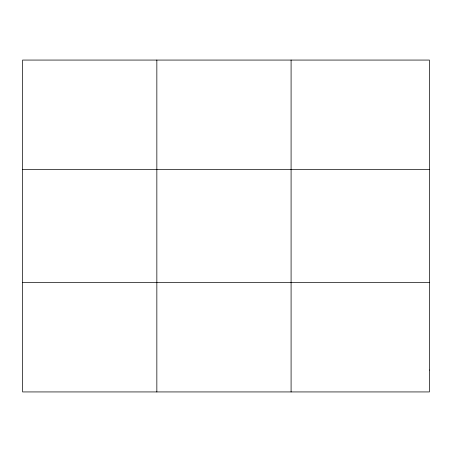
<?xml version="1.0" encoding="UTF-8"?>
<svg xmlns="http://www.w3.org/2000/svg" width="452" height="452" viewBox="0 0 452 452"><rect width="100%" height="100%" fill="white"/><g stroke="black" fill="none" stroke-linecap="round" stroke-linejoin="round"><path stroke-width="0.68" d="M156.844 60.065L156.844 391.935M291.088 60.065L291.088 391.935M22.6 169.579L429.4 169.579M22.6 282.421L429.4 282.421M429.4 370.03L429.4 391.935L22.6 391.935L22.6 60.065L429.4 60.065L429.4 370.03"/></g></svg>
